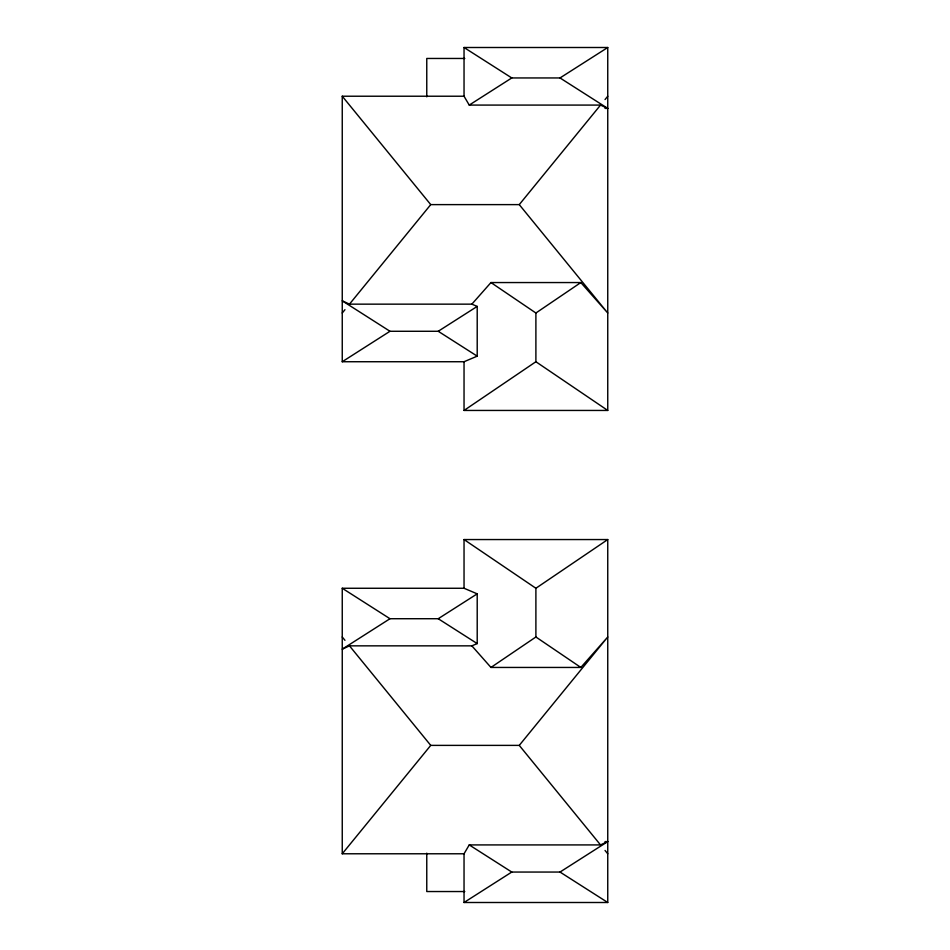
<?xml version="1.0" encoding="UTF-8"?>
<svg xmlns="http://www.w3.org/2000/svg" width="950" height="950" viewBox="0 0 950 950"><rect width="100%" height="100%" fill="white"/><g stroke="black" fill="none" stroke-linecap="round" stroke-linejoin="round"><path stroke-width="1.43" d="M477.209 593.845L438.223 618.723L389.987 618.723L342.249 649.171L349.481 645.846L471.865 645.846L477.209 643.589L477.209 593.845L464.039 588.264L464.039 539.553L607.751 539.553L607.751 902.5L464.039 902.5L464.039 853.777L469.241 844.918L600.519 844.918L607.751 841.605L605.019 841.605M342.249 313.013L344.957 309.688M349.481 304.154L430.742 204.618L519.258 204.618L607.751 313.013L580.83 282.554L490.96 282.554L471.865 304.154L349.481 304.154L342.249 300.829L389.987 331.277L438.223 331.277L477.209 306.411L477.209 356.155L464.039 361.736L342.249 361.736L342.249 96.223L464.039 96.223L469.241 105.082L600.519 105.082L607.751 108.395L605.019 108.395M519.258 204.618L600.519 105.082M605.043 99.536L607.751 96.223M464.039 853.777L342.249 853.777L430.742 745.382L519.258 745.382L607.751 636.987L580.83 667.446L490.96 667.446L471.865 645.846M464.039 361.736L464.039 410.447L535.895 361.736L535.895 313.013L580.83 282.554M490.96 667.446L535.895 636.987L535.895 588.264L607.751 539.553M469.241 105.082L511.777 77.948L560.013 77.948L607.751 108.395M560.013 77.948L607.751 47.5L607.751 410.447L464.039 410.447M342.249 361.736L389.987 331.277M464.039 902.5L511.777 872.053L560.013 872.053L607.751 902.5M560.013 872.053L607.751 841.605M464.039 96.223L464.039 47.5L607.751 47.5M464.764 58.461L426.764 58.461L426.764 96.841M342.249 853.777L342.249 588.264L464.039 588.264M464.764 891.539L426.764 891.539L426.764 853.159M471.865 304.154L477.209 306.411M464.039 47.5L511.777 77.948M438.223 331.277L477.209 356.155M438.223 618.723L477.209 643.589M342.249 588.264L389.987 618.723M469.241 844.918L511.777 872.053M490.96 282.554L535.895 313.013M535.895 361.736L607.751 410.447M464.039 539.553L535.895 588.264M535.895 636.987L580.83 667.446M342.249 96.223L430.742 204.618M519.258 745.382L600.519 844.918M605.043 850.464L607.751 853.777M342.249 636.987L344.957 640.312M349.481 645.846L430.742 745.382"/></g></svg>
